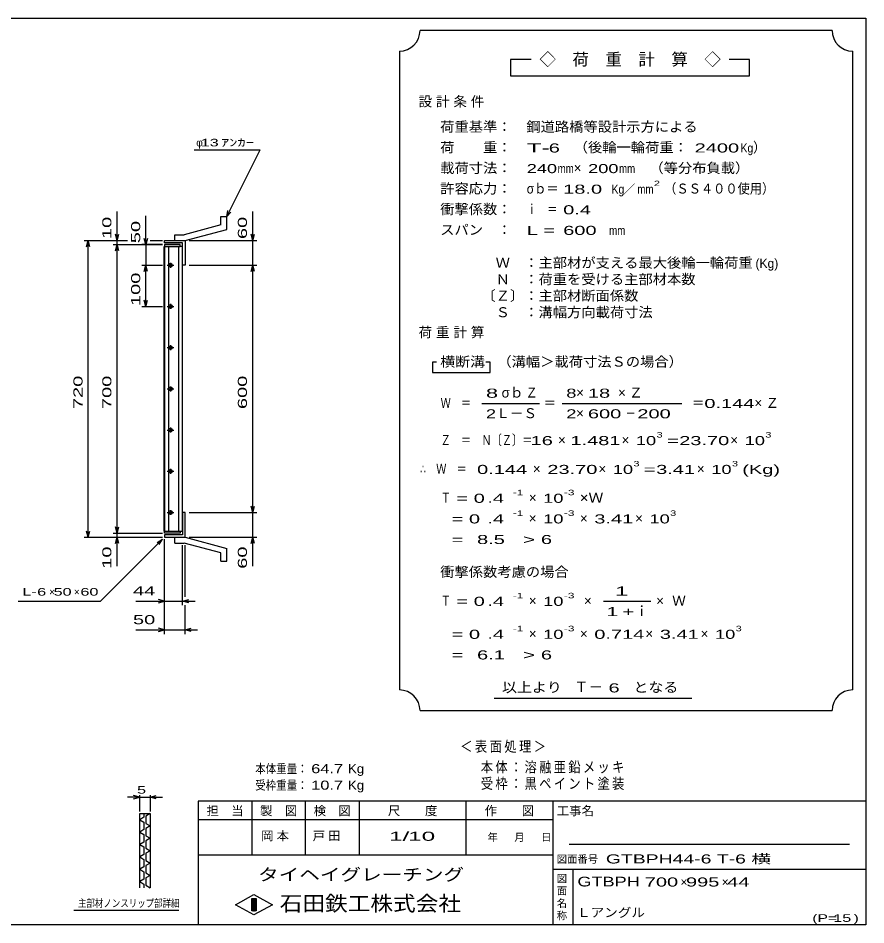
# Model space of a CAD drawing. Units: millimetres, scale not verified. Extents: x -1820 to 1731, y -1282 to 1054.
# Drawn here: x -326 to 1731, y -1146 to 1054 of the extents above; entities that cross this region are included whole.
import ezdxf
from ezdxf.enums import TextEntityAlignment as Align

# ---------------------------------------------------------------- set-up
doc = ezdxf.new("R2010")
doc.units = ezdxf.units.MM
doc.header["$LTSCALE"] = 10
for name, color, linetype, lineweight in [('0_2', 150, 'Continuous', 25), ('16', 3, 'Continuous', 25), ('19', 6, 'Continuous', 25), ('22', 4, 'Continuous', 25), ('24', 2, 'Continuous', 25), ('32', 4, 'Continuous', 25)]:
    doc.layers.add(name, color=color, linetype=linetype, lineweight=lineweight)
doc.styles.add('ベクトル', font='')
doc.styles.get('ベクトル').set_extended_font_data('ベクトル')

msp = doc.modelspace()

# ---------------------------------------------------------------- linework, layer by layer
at = {"layer": '0_2'}
for p, q in [((-1729, 1053.5), (1731, 1053.5)), ((1731, 1053.5), (1731, -1146.5)), ((1731, -846.5), (111, -846.5)), ((111, -846.5), (111, -1146.5)), ((241, -846.5), (241, -976.5)), ((371, -976.5), (371, -846.5)), ((501, -846.5), (501, -976.5)), ((761, -976.5), (761, -846.5)), ((971, -846.5), (971, -1146.5)), ((971, -891.5), (111, -891.5)), ((1691, -951.5), (1011, -951.5)), ((111, -976.5), (971, -976.5)), ((971, -1011.5), (1731, -1011.5)), ((1021, -1146.5), (1021, -1011.5)), ((201, -1097.5), (246, -1072.5)), ((246, -1072.5), (291, -1097.5)), ((246, -1122.5), (201, -1097.5)), ((241, -1082.5), (251, -1082.5)), ((241, -1112.5), (241, -1082.5)), ((241, -1082.5), (243, -1082.5)), ((243, -1082.5), (243, -1112.5)), ((245, -1112.5), (245, -1082.5)), ((245, -1082.5), (247, -1082.5)), ((291, -1097.5), (246, -1122.5)), ((247, -1082.5), (247, -1112.5)), ((249, -1112.5), (249, -1082.5)), ((249, -1082.5), (251, -1082.5)), ((251, -1082.5), (251, -1112.5)), ((251, -1082.5), (251, -1112.5)), ((251, -1112.5), (241, -1112.5)), ((243, -1112.5), (245, -1112.5)), ((247, -1112.5), (249, -1112.5)), ((1731, -1146.5), (-1729, -1146.5))]:
    msp.add_line(p, q, dxfattribs=at)
at = {"layer": '16'}
for p, q in [((28.3, -191.5), (28.3, 499.5)), ((28.3, 499.5), (29, 499.5)), ((67, 504), (29, 504)), ((29, 504), (29, 499.5)), ((29, 499.5), (67, 499.5)), ((29, 499.5), (29, -191.5)), ((73, 499.5), (29, 499.5)), ((38.5, 499.5), (38.5, -191.5)), ((63.5, -191.5), (63.5, 499.5)), ((67, 499.5), (67, 504)), ((73, -191.5), (73, 499.5)), ((35.5, 454), (51.5, 454)), ((45.5, 457), (41.5, 457)), ((41.5, 451), (45.5, 451)), ((43.5, 460), (43.5, 448)), ((35.5, 354), (51.5, 354)), ((45.5, 357), (41.5, 357)), ((43.5, 360), (43.5, 348)), ((41.5, 351), (45.5, 351)), ((35.5, 254), (51.5, 254)), ((45.5, 257), (41.5, 257)), ((41.5, 251), (45.5, 251)), ((43.5, 260), (43.5, 248)), ((35.5, 154), (51.5, 154)), ((45.5, 157), (41.5, 157)), ((43.5, 160), (43.5, 148)), ((41.5, 151), (45.5, 151)), ((35.5, 54), (51.5, 54)), ((45.5, 57), (41.5, 57)), ((41.5, 51), (45.5, 51)), ((43.5, 60), (43.5, 48)), ((45.5, -43), (41.5, -43)), ((43.5, -40), (43.5, -52)), ((35.5, -46), (51.5, -46)), ((41.5, -49), (45.5, -49)), ((35.5, -146), (51.5, -146)), ((45.5, -143), (41.5, -143)), ((41.5, -149), (45.5, -149)), ((43.5, -140), (43.5, -152)), ((29, -191.5), (28.3, -191.5)), ((29, -191.5), (67, -191.5)), ((29, -196), (29, -191.5)), ((29, -191.5), (73, -191.5)), ((67, -196), (29, -196)), ((67, -191.5), (67, -196))]:
    msp.add_line(p, q, dxfattribs=at)
for centre, radius, start, end in [((41.5, 454), 3, 90, 270), ((43.5, 454), 4, 46.6, 133.4), ((43.5, 454), 4, 226.6, 313.4), ((45.5, 454), 3, 270, 90), ((41.5, 354), 3, 90, 270), ((43.5, 354), 4, 46.6, 133.4), ((45.5, 354), 3, 270, 90), ((43.5, 354), 4, 226.6, 313.4), ((41.5, 254), 3, 90, 270), ((43.5, 254), 4, 46.6, 133.4), ((43.5, 254), 4, 226.6, 313.4), ((45.5, 254), 3, 270, 90), ((41.5, 154), 3, 90, 270), ((43.5, 154), 4, 46.6, 133.4), ((45.5, 154), 3, 270, 90), ((43.5, 154), 4, 226.6, 313.4), ((41.5, 54), 3, 90, 270), ((43.5, 54), 4, 46.6, 133.4), ((43.5, 54), 4, 226.6, 313.4), ((45.5, 54), 3, 270, 90), ((41.5, -46), 3, 90, 270), ((43.5, -46), 4, 46.6, 133.4), ((45.5, -46), 3, 270, 90), ((43.5, -46), 4, 226.6, 313.4), ((41.5, -146), 3, 90, 270), ((43.5, -146), 4, 46.6, 133.4), ((43.5, -146), 4, 226.6, 313.4), ((45.5, -146), 3, 270, 90)]:
    msp.add_arc(centre, radius, start, end, dxfattribs=at)
at = {"layer": '19'}
for p, q in [((166, 572), (180, 572)), ((166, 552), (166, 572)), ((180, 541), (180, 572)), ((166, 552), (77, 528)), ((54, 528), (77, 528)), ((54, 514), (54, 528)), ((79, 514), (180, 541)), ((29, 508), (29, 514)), ((29, 514), (78, 514)), ((73, 508), (29, 508)), ((54, 514), (79, 514)), ((73, 454), (73, 508)), ((78, 514), (79, 513)), ((79, 513), (79, 454)), ((79, 454), (73, 454)), ((79, -146), (73, -146)), ((73, -146), (73, -200)), ((79, -205), (79, -146)), ((29, -200), (29, -206)), ((73, -200), (29, -200)), ((29, -206), (78, -206)), ((54, -206), (79, -206)), ((54, -220), (54, -206)), ((54, -220), (77, -220)), ((166, -244), (77, -220)), ((78, -206), (79, -205)), ((79, -206), (180, -233)), ((180, -264), (180, -233)), ((166, -264), (166, -244)), ((166, -264), (180, -264))]:
    msp.add_line(p, q, dxfattribs=at)
at = {"layer": '22'}
for p, q in [((101, 734), (261, 734)), ((180, 572), (261, 734)), ((-86, 514), (-86, 584)), ((-16, 504), (-16, 574)), ((180, 572), (183, 586.6)), ((180, 572), (190, 583)), ((243, 514), (243, 584)), ((-86, 514), (-90, 529)), ((-86, 514), (-82, 529)), ((243, 514), (239, 529)), ((243, 514), (247, 529)), ((-166, 514), (-61, 514)), ((-160, 499), (-156, 514)), ((-152, 499), (-156, 514)), ((-156, -206), (-156, 514)), ((-96, 514), (-61, 514)), ((-86, 504), (-86, 514)), ((-16, 504), (-20, 519)), ((-12, 519), (-16, 504)), ((-6, 514), (24, 514)), ((-6, 514), (24, 514)), ((89, 514), (253, 514)), ((243, 454), (243, 514)), ((-96, 504), (24, 504)), ((-90, 489), (-86, 504)), ((-82, 489), (-86, 504)), ((-86, -196), (-86, 504)), ((24, 504), (-26, 504)), ((-16, 504), (-16, 454)), ((-26, 454), (24, 454)), ((-20, 439), (-16, 454)), ((-12, 439), (-16, 454)), ((-16, 354), (-16, 454)), ((89, 454), (253, 454)), ((239, 439), (243, 454)), ((247, 439), (243, 454)), ((243, -146), (243, 454)), ((-26, 354), (24, 354)), ((-16, 354), (-20, 369)), ((-16, 354), (-12, 369)), ((243, -146), (239, -131)), ((243, -146), (247, -131)), ((89, -146), (253, -146)), ((243, -206), (243, -146)), ((-156, -206), (-160, -191)), ((-156, -206), (-152, -191)), ((-96, -196), (24, -196)), ((-86, -196), (-90, -181)), ((-86, -196), (-82, -181)), ((-86, -206), (-86, -196)), ((-166, -206), (24, -206)), ((-126, -361), (24, -211)), ((-96, -206), (24, -206)), ((-90, -221), (-86, -206)), ((-82, -221), (-86, -206)), ((-86, -276), (-86, -206)), ((11, -219), (24, -211)), ((16, -224), (24, -211)), ((29, -371), (29, -211)), ((29, -441), (29, -211)), ((89, -206), (253, -206)), ((239, -221), (243, -206)), ((247, -221), (243, -206)), ((243, -276), (243, -206)), ((73, -371), (73, -225)), ((79, -351), (79, -225)), ((-326, -361), (-126, -361)), ((-41, -361), (29, -361)), ((29, -361), (14, -357)), ((14, -365), (29, -361)), ((29, -361), (73, -361)), ((73, -361), (88, -357)), ((88, -365), (73, -361)), ((73, -361), (103, -361)), ((79, -441), (79, -371)), ((-41, -431), (29, -431)), ((29, -431), (14, -427)), ((14, -435), (29, -431)), ((29, -431), (79, -431)), ((79, -431), (94, -427)), ((94, -435), (79, -431)), ((79, -431), (109, -431))]:
    msp.add_line(p, q, dxfattribs=at)
at = {"layer": '24', "color": 4}
for p, q in [((1649, 1023.5), (649, 1023.5)), ((599, 973.5), (599, -576.5)), ((1699, -576.5), (1699, 973.5)), ((919, 953.5), (869, 953.5)), ((869, 953.5), (869, 913.5)), ((1449, 953.5), (1399, 953.5)), ((1449, 913.5), (1449, 953.5)), ((869, 913.5), (1449, 913.5)), ((689, 218.5), (679, 218.5)), ((679, 218.5), (679, 193.5)), ((819, 218.5), (809, 218.5)), ((819, 193.5), (819, 218.5)), ((679, 193.5), (819, 193.5)), ((799, 118.5), (939, 118.5)), ((994, 118.5), (1284, 118.5)), ((1094, -361.5), (1209, -361.5)), ((829, -596.5), (1309, -596.5)), ((649, -626.5), (1649, -626.5))]:
    msp.add_line(p, q, dxfattribs=at)
for centre, start, end in [((599, 1023.5), 270, 0), ((1699, 1023.5), 180, 270), ((599, -626.5), 0, 90), ((1699, -626.5), 90, 180)]:
    msp.add_arc(centre, 50, start, end, dxfattribs=at)
at = {"layer": '32'}
for p, q in [((-31, -836.5), (-46, -832.5)), ((-31, -871.5), (-31, -831.5)), ((-6, -831.5), (-6, -871.5)), ((-6, -836.5), (9, -832.5)), ((-31, -836.5), (-61, -836.5)), ((-46, -840.5), (-31, -836.5)), ((-31, -836.5), (-6, -836.5)), ((9, -840.5), (-6, -836.5)), ((-6, -836.5), (24, -836.5)), ((-31, -876.5), (-6, -876.5)), ((-31, -1056.5), (-31, -876.5)), ((-21, -876.5), (-21, -885.5)), ((-6, -876.5), (-16, -882.5)), ((-6, -876.5), (-6, -1056.5)), ((-21, -885.5), (-31, -891.5)), ((-31, -891.5), (-21, -897.5)), ((-21, -897.5), (-21, -915.5)), ((-16, -882.5), (-16, -900.5)), ((-16, -900.5), (-6, -906.5)), ((-21, -915.5), (-31, -921.5)), ((-31, -921.5), (-21, -927.5)), ((-6, -906.5), (-16, -912.5)), ((-16, -912.5), (-16, -930.5)), ((-21, -945.5), (-31, -951.5)), ((-21, -927.5), (-21, -945.5)), ((-16, -930.5), (-6, -936.5)), ((-6, -936.5), (-16, -942.5)), ((-16, -942.5), (-16, -960.5)), ((-31, -951.5), (-21, -957.5)), ((-21, -957.5), (-21, -975.5)), ((-16, -960.5), (-6, -966.5)), ((-6, -966.5), (-16, -972.5)), ((-21, -975.5), (-31, -981.5)), ((-31, -981.5), (-21, -987.5)), ((-21, -987.5), (-21, -1005.5)), ((-16, -972.5), (-16, -990.5)), ((-21, -1005.5), (-31, -1011.5)), ((-31, -1011.5), (-21, -1017.5)), ((-16, -990.5), (-6, -996.5)), ((-6, -996.5), (-16, -1002.5)), ((-16, -1002.5), (-16, -1020.5)), ((-21, -1017.5), (-21, -1035.5)), ((-16, -1020.5), (-6, -1026.5)), ((-6, -1026.5), (-16, -1032.5)), ((-16, -1032.5), (-16, -1050.5)), ((-21, -1035.5), (-31, -1041.5)), ((-31, -1041.5), (-21, -1047.5)), ((-21, -1047.5), (-21, -1056.5)), ((-16, -1050.5), (-6, -1056.5)), ((64, -1111.5), (-191, -1111.5))]:
    msp.add_line(p, q, dxfattribs=at)

# ---------------------------------------------------------------- texts
at = {"layer": '0_2', "style": 'ベクトル'}
for s, height, p in [('担\u3000当', 21.99, (131, -869.5)), ('製\u3000図', 21.99, (261, -869.5)), ('検\u3000図', 21.99, (391, -869.5)), ('尺\u3000\u3000度', 21.99, (571, -869.5)), ('作\u3000\u3000図', 21.99, (806, -869.5)), ('工事名', 21.99, (981, -869.5)), ('年', 18.3, (813, -934)), ('月', 18.3, (878, -934)), ('日', 18.3, (943, -934)), ('図面番号', 18.33, (981, -987)), ('図', 18.3, (981, -1034)), ('面', 18.3, (981, -1064)), ('名', 18.3, (981, -1094)), ('称', 18.3, (981, -1124))]:
    msp.add_text(s, height=height, dxfattribs=at).set_placement(p, align=Align.MIDDLE_LEFT)
at = {"layer": '0_2', "color": 222, "style": 'ベクトル'}
for s, height, width, p in [('タイヘイグレーチング', 29.33, 1.25, (256, -1024.5)), ('石田鉄工株式会社', 36.66, 1.1, (308.5, -1094.5))]:
    msp.add_text(s, height=height, dxfattribs=dict(at, width=width)).set_placement(p, align=Align.MIDDLE_LEFT)
at = {"layer": '22', "color": 2, "style": 'ベクトル'}
for s, height, p in [('φ', 18.3, (106, 751.5)), ('×', 18.3, (-251, -338.5)), ('×', 18.3, (-191, -338.5)), ('×', 22, (1281, -1042.5)), ('×', 22, (1381, -1042.5))]:
    msp.add_text(s, height=height, dxfattribs=at).set_placement(p, align=Align.MIDDLE_LEFT)
for s, height, width, p in [(' 13 ', 18.33, 1.6, (106, 751.5)), ('ｱﾝｶｰ', 18.33, 1.6, (166, 751.5)), ('L-', 18.33, 1.6, (-316, -338.5)), (' 6 ', 18.33, 1.6, (-291, -338.5)), (' 50 ', 18.33, 1.6, (-251, -338.5)), (' 60 ', 18.33, 1.6, (-186, -338.5)), (' 44 ', 21.99, 1.65, (-61, -336)), (' 50 ', 21.99, 1.65, (-61, -406)), ('本体重量：', 21.99, 0.85, (249, -767.5)), (' 64.7', 21.99, 1.35, (374, -767.5)), ('Kg', 21.99, 1.1, (474, -767.5)), ('受枠重量：', 21.99, 0.85, (249, -807.5)), (' 10.7', 21.99, 1.35, (374, -807.5)), ('Kg', 21.99, 1.1, (474, -807.5)), ('1/', 21.99, 2, (574, -931.5)), (' 10 ', 21.99, 2, (604, -931.5)), ('GTBPH44-6 T-6 横      ', 21.99, 1.6, (1100, -986.5)), ('GTBPH', 23.46, 1.4, (1031, -1041.5)), (' 700 ', 21.99, 1.65, (1181, -1042.5)), (' 995 ', 21.99, 1.65, (1281, -1042.5)), (' 44 ', 21.99, 1.65, (1381, -1042.5)), ('Ｌアングル', 21.99, 1.1, (1030, -1116.5)), ('(P=', 18.33, 1.55, (1601, -1130)), (' 15 ', 18.33, 1.6, (1641, -1130)), (')', 18.3, 1.6, (1701, -1130))]:
    msp.add_text(s, height=height, dxfattribs=dict(at, width=width)).set_placement(p, align=Align.MIDDLE_LEFT)
at = {"layer": '22', "color": 2, "style": 'ベクトル', "width": 1.65}
for s, p in [(' 10 ', (-111, 504)), (' 50 ', (-41, 494)), (' 60 ', (218, 504)), (' 100 ', (-41, 341.5)), (' 720 ', (-181, 91.5)), (' 700 ', (-111, 91.5)), (' 600 ', (218, 91.5)), (' 10 ', (-111, -296)), (' 60 ', (218, -296))]:
    msp.add_text(s, height=21.99, rotation=90, dxfattribs=at).set_placement(p, align=Align.MIDDLE_LEFT)
at = {"layer": '22', "color": 2, "attachment_point": 4, "style": 'ベクトル'}
for s, insert, char_height in [('\\T1.2;\\W0.85;＜表面処理＞', (746.5, -715), 25.66), ('\\T1.19;\\W0.85;本体：溶融亜鉛メッキ', (796.5, -765), 25.66), ('\\T1.19;\\W0.85;受枠：黒ペイント塗装', (796.5, -805), 25.66), ('\\T1.25;岡本\u3000', (263.5, -931.5), 21.99), ('\\T1.25;戸田\u3000', (388.5, -931.5), 21.99)]:
    msp.add_mtext(s, dxfattribs=dict(at, insert=insert, char_height=char_height))
at = {"layer": '24', "style": 'ベクトル'}
for s, height, p in [('◇\u3000荷\u3000重\u3000計\u3000算\u3000◇', 29.33, (939, 953.5)), ('）', 24.2, (1457, 740)), ('×', 24.2, (1022, 690)), ('／', 22, (1141.5, 638.5)), ('(Kg)', 21.99, (1463, 458.5)), ('σｂ', 24.19, (847, 145)), ('×', 24.2, (1028, 145)), ('Ｌ－Ｓ', 24.19, (834, 95)), ('×', 24.2, (1028, 95)), ('×', 24.2, (984, 30)), ('×', 24.2, (1138, 30)), ('×', 24.2, (1402, 30)), ('×', 24.2, (923, -40)), ('×', 24.2, (1082, -40)), ('×', 24.2, (1321, -40)), ('×', 24.2, (913, -110)), ('×', 24.2, (913, -160)), ('×', 24.2, (1037, -160)), ('×', 24.2, (1171, -160)), ('Ｗ', 24.2, (1261, -360)), ('×', 24.2, (913, -360)), ('×', 24.2, (1047, -360)), ('ｉ', 24.2, (1170.5, -385)), ('×', 24.2, (1222, -360)), ('×', 24.2, (913, -440)), ('×', 24.2, (1037, -440)), ('×', 24.2, (1196, -440)), ('×', 24.2, (1330, -440)), ('Ｔ－', 25.66, (1023, -569))]:
    msp.add_text(s, height=height, dxfattribs=at).set_placement(p, align=Align.MIDDLE_LEFT)
for s, height, width, p in [('荷重基準：\u3000', 24.19, 1.05, (698, 790)), ('鋼道路橋等設計示方による', 24.19, 1.05, (907, 790)), ('荷\u3000\u3000重：\u3000', 24.19, 1.05, (698, 740)), ('T-', 21.99, 2, (908, 738.5)), (' 6 ', 21.99, 1.65, (948, 738.5)), ('（後輪一輪荷重：', 24.19, 1.05, (1022, 740)), (' 2400', 21.99, 1.65, (1302, 738.5)), ('Kg', 21.99, 0.85, (1427, 738.5)), ('載荷寸法：\u3000', 24.19, 1.05, (698, 690)), ('\u3000（等分布負載）', 24.19, 1.05, (1171, 690)), ('240', 21.99, 1.5, (908, 688.5)), ('mm', 21.99, 0.8, (983, 688.5)), ('200', 21.99, 1.5, (1057, 688.5)), ('mm', 21.99, 0.8, (1132, 688.5)), ('許容応力：\u3000', 24.19, 1.05, (698, 640)), ('σｂ＝', 24.19, 0.9, (908, 640)), (' 18.0', 21.99, 1.65, (983, 638.5)), ('Kg', 21.99, 0.85, (1114, 638.5)), ('mm', 21.99, 0.8, (1176.5, 638.5)), ('2', 13.2, 1.5, (1216.5, 652.5)), ('（ＳＳ４００使用）', 24.19, 0.9, (1241.5, 640)), ('衝撃係数：\u3000', 24.19, 1.05, (698, 590)), ('ｉ\u3000＝', 24.19, 0.75, (908, 590)), (' 0.4', 21.99, 1.65, (983, 588.5)), ('スパン\u3000：\u3000', 24.19, 1.05, (698, 540)), ('L =', 21.99, 1.65, (908, 538.5)), (' 600 ', 21.99, 1.65, (983, 538.5)), ('mm', 21.99, 0.8, (1108, 538.5)), ('\u3000Ｗ\u3000：主部材が支える最大後輪一輪荷重', 24.19, 1.05, (798, 460)), ('\u3000Ｎ\u3000：荷重を受ける主部材本数', 24.19, 1.05, (798, 420)), ('〔Ｚ〕：主部材断面係数', 24.19, 1.05, (798, 380)), ('\u3000Ｓ\u3000：溝幅方向載荷寸法', 24.19, 1.05, (798, 340)), ('横断溝', 24.19, 1.1, (698, 220)), ('\u3000（溝幅＞載荷寸法Ｓの場合）', 24.19, 1.05, (802, 220)), ('8', 22, 1.8, (809, 143.5)), ('Ｚ', 24.2, 0.9, (905, 145)), ('8', 22, 1.5, (1004, 143.5)), (' 18 ', 21.99, 1.65, (1043, 143.5)), ('Ｗ\u3000＝', 24.19, 0.75, (699, 120)), ('＝', 24.2, 0.9, (949, 120)), ('＝', 24.2, 0.9, (1309, 120)), ('0.144', 21.99, 1.65, (1339, 118.5)), ('2', 22, 1.5, (809, 93.5)), ('2', 22, 1.5, (1004, 93.5)), (' 600 ', 21.99, 1.65, (1043, 93.5)), ('－', 24.2, 0.75, (1148, 95)), (' 200 ', 21.99, 1.65, (1163, 93.5)), ('Ｚ\u3000＝\u3000Ｎ〔Ｚ〕＝', 24.19, 0.75, (699, 30)), ('3', 13.2, 1.5, (1223, 42.5)), ('3', 13.2, 1.5, (1487, 42.5)), (' 16 ', 21.99, 1.65, (904, 28.5)), ('1.481', 21.99, 1.65, (1014, 28.5)), ('10', 21.99, 1.5, (1173, 28.5)), ('=', 22, 1.7, (1248, 28.5)), ('23.70', 21.99, 1.65, (1278, 28.5)), ('10', 21.99, 1.5, (1437, 28.5)), ('3', 13.2, 1.5, (1167, -27.5)), ('3', 13.2, 1.5, (1406, -27.5)), ('∴\u3000Ｗ\u3000＝', 24.19, 0.75, (649, -40)), (' 0.144', 21.99, 1.65, (774, -41.5)), ('23.70', 21.99, 1.65, (958, -41.5)), ('10', 21.99, 1.5, (1117, -41.5)), ('=', 22, 1.7, (1192, -41.5)), ('3.41', 21.99, 1.65, (1222, -41.5)), ('10', 21.99, 1.5, (1356, -41.5)), ('(Kg)', 21.99, 1.65, (1431, -41.5)), ('Ｔ', 24.2, 0.75, (699, -110)), (' = 0', 21.99, 1.65, (724, -111.5)), (' .4 ', 21.99, 1.65, (799, -111.5)), ('-1', 13.2, 1.65, (874, -97.5)), ('10', 21.99, 1.5, (948, -111.5)), ('-3', 13.2, 1.65, (998, -97.5)), ('×Ｗ', 24.19, 1.1, (1037, -110)), ('  = 0', 21.99, 1.65, (699, -161.5)), (' .4 ', 21.99, 1.65, (799, -161.5)), ('-1', 13.2, 1.65, (874, -147.5)), ('10', 21.99, 1.5, (948, -161.5)), ('-3', 13.2, 1.65, (998, -147.5)), ('3.41', 21.99, 1.65, (1072, -161.5)), ('10', 21.99, 1.5, (1206, -161.5)), ('3', 13.2, 1.5, (1256, -147.5)), ('  =', 21.99, 1.65, (699, -211.5)), (' 8.5', 21.99, 1.65, (774, -211.5)), ('>', 22, 1.7, (899, -211.5)), (' 6 ', 21.99, 1.65, (929, -211.5)), ('衝撃係数考慮の場合', 24.19, 1.05, (698, -290)), ('Ｔ', 24.2, 0.75, (699, -360)), (' = 0', 21.99, 1.65, (724, -361.5)), (' .4 ', 21.99, 1.65, (799, -361.5)), ('-1', 13.2, 1.65, (874, -347.5)), ('10', 21.99, 1.5, (948, -361.5)), ('-3', 13.2, 1.65, (998, -347.5)), ('  = 0', 21.99, 1.65, (699, -441.5)), (' .4 ', 21.99, 1.65, (799, -441.5)), ('-1', 13.2, 1.65, (874, -427.5)), ('10', 21.99, 1.5, (948, -441.5)), ('-3', 13.2, 1.65, (998, -427.5)), ('0.714', 21.99, 1.65, (1072, -441.5)), ('3.41', 21.99, 1.65, (1231, -441.5)), ('10', 21.99, 1.5, (1365, -441.5)), ('3', 13.2, 1.5, (1415, -427.5)), (' 6.1', 21.99, 1.65, (774, -491.5)), ('>', 22, 1.7, (899, -491.5)), (' 6 ', 21.99, 1.65, (929, -491.5)), ('  =', 21.99, 1.65, (699, -491.5)), ('以上より\u3000', 24.19, 1.1, (848, -570)), (' 6 ', 21.99, 1.65, (1093, -571.5)), ('となる', 24.19, 1.1, (1167, -570))]:
    msp.add_text(s, height=height, dxfattribs=dict(at, width=width)).set_placement(p, align=Align.MIDDLE_LEFT)
at = {"layer": '24', "attachment_point": 4, "style": 'ベクトル'}
for s, insert, char_height in [('\\T1.28;設計条件', (645.5, 850), 24.19), ('\\T1.28;荷重計算', (645.5, 290), 24.19), ('\\T1.42;×Ｚ', (1129.5, 145), 24.19), ('\\T1.42;×Ｚ', (1460.5, 120), 24.19), ('\\T1.25;\\W2;\\~1\\~', (1101.5, -336.5), 21.99), ('\\T1.33;\\W1.75;1+', (1101.5, -386.5), 21.99)]:
    msp.add_mtext(s, dxfattribs=dict(at, insert=insert, char_height=char_height))
at = {"layer": '32', "color": 2, "style": 'ベクトル'}
for s, width, p in [(' 5 ', 1.6, (-48.5, -819)), ('主部材ノンスリップ部詳細', 0.8, (-181, -1094))]:
    msp.add_text(s, height=18.33, dxfattribs=dict(at, width=width)).set_placement(p, align=Align.MIDDLE_LEFT)

doc.saveas('drawing.dxf')
